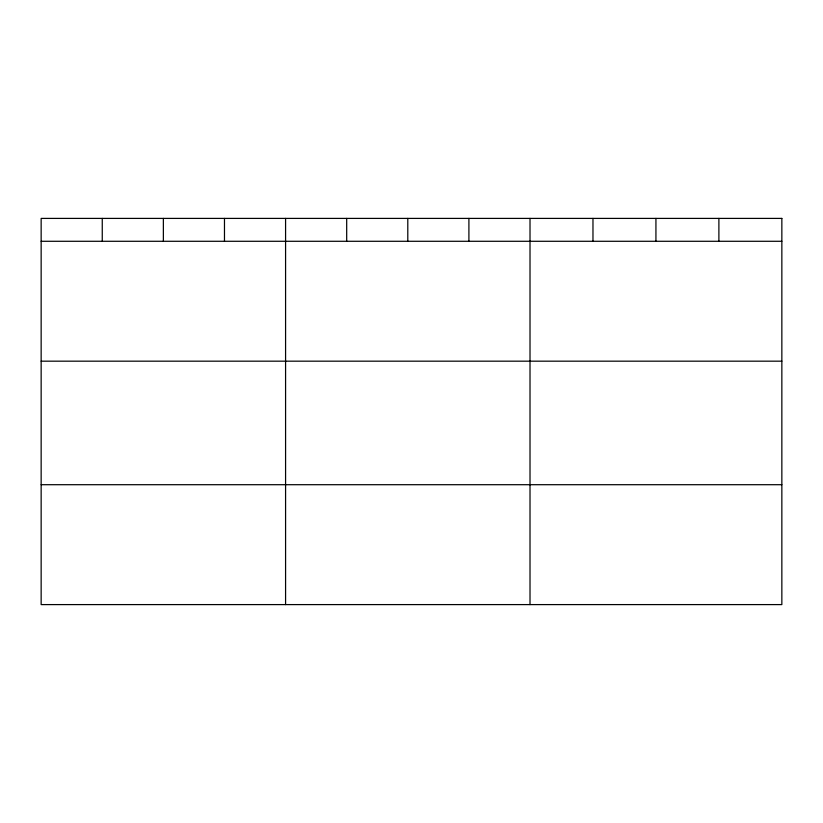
<?xml version="1.0" encoding="UTF-8"?>
<svg xmlns="http://www.w3.org/2000/svg" width="823" height="823" viewBox="0 0 823 823"><rect width="100%" height="100%" fill="white"/><g stroke="black" fill="none" stroke-linecap="round" stroke-linejoin="round"><path stroke-width="1.23" d="M41.15 241.283L781.85 241.283M41.15 361.174L781.85 361.174M41.15 484.706L781.85 484.706M718.89 218.404L718.89 241.283M655.931 218.404L655.931 241.283M592.971 218.404L592.971 241.283M530.012 218.404L530.012 604.596M468.904 218.404L468.904 241.283M407.796 218.404L407.796 241.283M346.689 218.404L346.689 241.283M285.581 218.404L285.581 604.596M224.473 218.404L224.473 241.283M163.366 218.404L163.366 241.283M102.258 218.404L102.258 241.283M781.85 218.404L41.15 218.404L41.15 604.596L781.85 604.596L781.85 218.404"/></g></svg>
